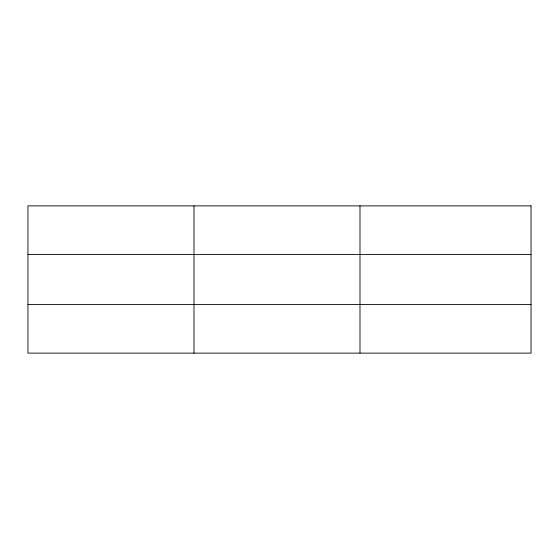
<?xml version="1.0" encoding="UTF-8"?>
<svg xmlns="http://www.w3.org/2000/svg" width="559" height="559" viewBox="0 0 559 559"><rect width="100%" height="100%" fill="white"/><g stroke="black" fill="none" stroke-linecap="round" stroke-linejoin="round"><path stroke-width="0.84" d="M193.973 205.873L193.973 353.127M359.996 205.873L359.996 353.127M27.95 254.464L531.05 254.464M27.95 304.536L531.05 304.536M531.05 205.873L531.05 353.127L27.95 353.127L27.95 205.873L531.05 205.873"/></g></svg>
